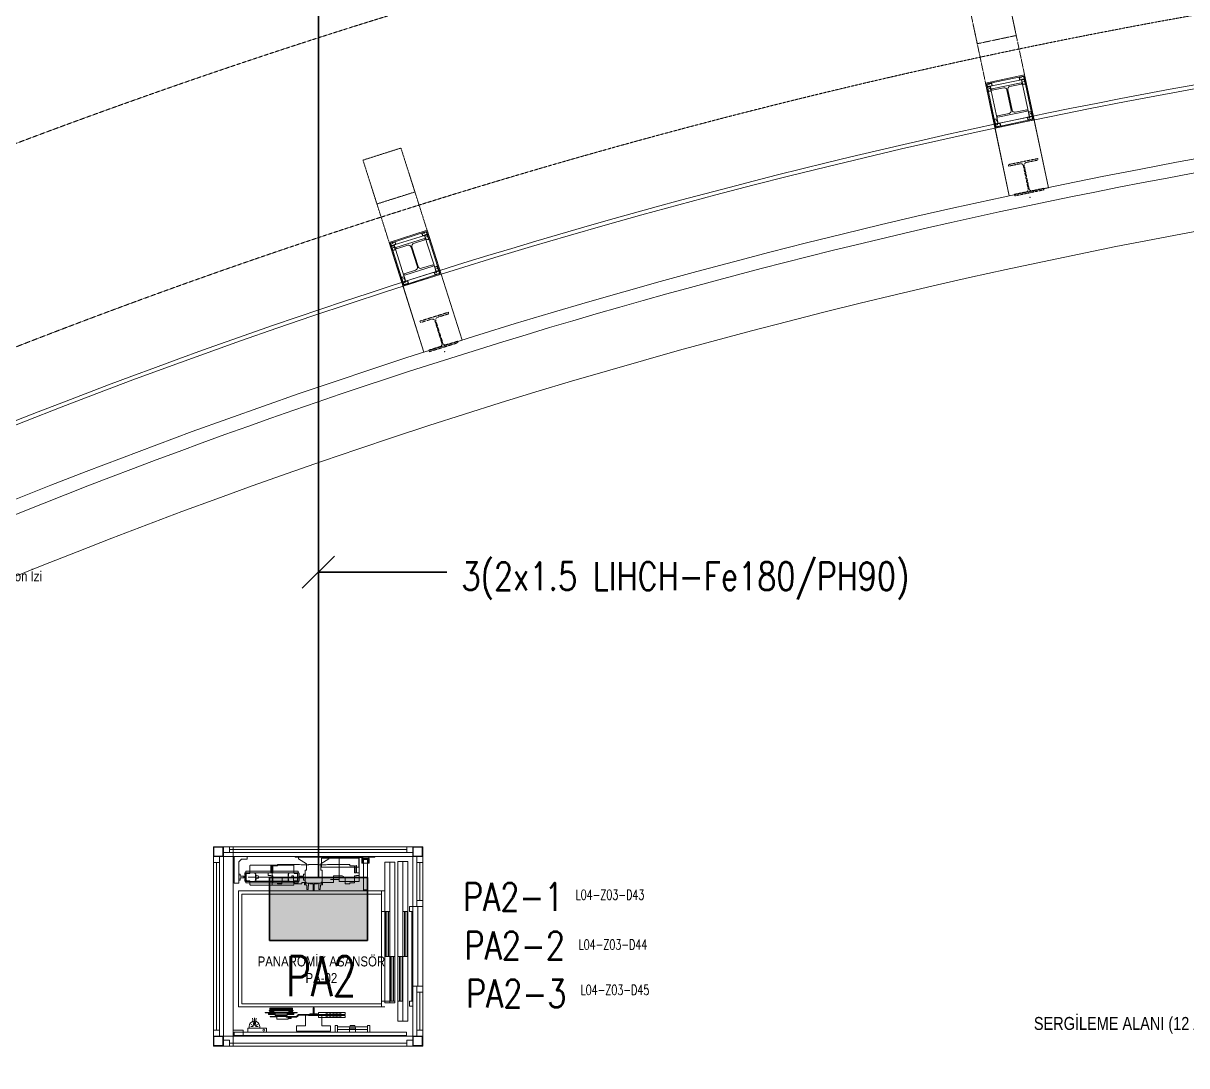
# Model space of a CAD drawing. Extents: x -2749 to 23780, y -1311 to 8245.
# Drawn here: x 8397 to 9564, y 925 to 1971 of the extents above; entities that cross this region are included whole.
import ezdxf
from ezdxf.enums import TextEntityAlignment as Align

# ---------------------------------------------------------------- set-up
doc = ezdxf.new("R2010")
doc.units = 0
doc.header["$MEASUREMENT"] = 0
doc.linetypes.add('DOT2', pattern=[0.125, 0, -0.125])
doc.linetypes.add('HIDDEN', pattern=[0.375, 0.25, -0.125])
doc.layers.get('0').update_dxf_attribs({"color": 9, "lineweight": 9})
for name, color, linetype, lineweight in [('05V', 9, 'Continuous', 9), ('06D', 9, 'Continuous', 9), ('07K', 9, 'Continuous', 9), ('10', 9, 'Continuous', 9), ('11', 9, 'Continuous', 9), ('15', 9, 'Continuous', 9), ('20', 9, 'DOT2', 9), ('21', 9, 'Continuous', 9), ('35', 9, 'Continuous', 9), ('40', 9, 'Continuous', 9), ('40B', 9, 'Continuous', 9), ('E-AYDINLATMA VE PRİZ PANOSU', 7, 'Continuous', 30), ('E-DEDEKTÖR NUMARALARI', 20, 'Continuous', 30), ('E-KUVVET PANOSU (MCC)', 7, 'Continuous', 30), ('E-MODÜL HATTI', 6, 'Continuous', 30), ('E-YAZI', 7, 'Continuous', 30), ('Y-MAHAL', 251, 'Continuous', 13)]:
    doc.layers.add(name, color=color, linetype=linetype, lineweight=lineweight)
doc.styles.add('Arial', font='arial.ttf', dxfattribs={"height": 2.5})
doc.styles.add('E-YAZI', font='txttw.shx')
doc.styles.add('MuuM_TEXT-STANDART', font='ARIALN.TTF')

# ---------------------------------------------------------------- blocks, each defined once
blk = doc.blocks.new('p-as-01')
for p, q in [((582, 0), (-582, 0)), ((-582, 0), (-582, -1432)), ((582, -1432), (582, 0)), ((660, -2), (660, 43)), ((660, 43), (925, 43)), ((925, 43), (925, -87)), ((550, -32), (-550, -32)), ((-550, -32), (-550, -1432)), ((550, -1432), (550, -32)), ((720, -2), (660, -2)), ((676, -71), (663, -71)), ((663, -598), (663, -71)), ((676, -105), (676, -70)), ((676, -91), (676, -578)), ((679, -105), (676, -105)), ((679, -70), (679, -105)), ((757, -63), (683, -63)), ((683, -63), (757, -63)), ((757, -66), (683, -66)), ((690, -2), (690, -17)), ((750, -2), (690, -2)), ((690, -17), (712, -17)), ((712, -17), (712, -52)), ((712, -52), (728, -52)), ((872, -2), (720, -2)), ((720, -611), (720, -95)), ((728, -52), (728, -17)), ((728, -17), (750, -17)), ((750, -17), (750, -2)), ((761, -105), (761, -70)), ((764, -105), (761, -105)), ((764, -70), (764, -105)), ((764, -71), (778, -71)), ((764, -91), (764, -578)), ((778, -598), (778, -71)), ((900, -30), (872, -2)), ((900, -87), (900, -30)), ((925, -87), (900, -87)), ((679, -166), (681, -164)), ((679, -502), (679, -166)), ((681, -164), (684, -164)), ((684, -164), (686, -170)), ((690, -173), (690, -173)), ((694, -170), (695, -168)), ((695, -168), (697, -168)), ((697, -168), (698, -170)), ((702, -173), (702, -173)), ((706, -170), (707, -168)), ((707, -168), (709, -168)), ((709, -168), (710, -170)), ((714, -173), (714, -173)), ((718, -170), (719, -168)), ((719, -168), (721, -168)), ((721, -168), (722, -170)), ((726, -173), (726, -173)), ((730, -170), (731, -168)), ((731, -168), (733, -168)), ((733, -168), (734, -170)), ((738, -173), (738, -173)), ((742, -170), (743, -168)), ((743, -168), (745, -168)), ((745, -168), (746, -170)), ((750, -173), (750, -173)), ((754, -170), (756, -164)), ((756, -164), (760, -164)), ((760, -164), (762, -166)), ((762, -166), (762, -502)), ((-680, -377), (-680, -315)), ((-680, -315), (-680, -372)), ((-680, -315), (-678, -315)), ((-678, -315), (-680, -315)), ((-678, -377), (-678, -315)), ((-678, -315), (-678, -367)), ((-658, -364), (-658, -299)), ((-647, -299), (-658, -299)), ((-658, -342), (-658, -351)), ((-647, -364), (-647, -299)), ((-646, -320), (-647, -320)), ((-646, -344), (-647, -344)), ((-646, -320), (-646, -332)), ((-640, -322), (-646, -322)), ((-646, -332), (-646, -322)), ((-646, -332), (-646, -342)), ((-646, -344), (-646, -332)), ((-640, -342), (-646, -342)), ((-640, -267), (-640, -427)), ((-638, -267), (-640, -267)), ((-638, -267), (-638, -427)), ((-635, -322), (-638, -322)), ((-635, -342), (-638, -342)), ((-635, -312), (-635, -352)), ((-626, -312), (-635, -312)), ((-635, -332), (-635, -322)), ((-635, -332), (-635, -342)), ((-621, -307), (-626, -312)), ((-626, -312), (-626, -352)), ((-622, -308), (-622, -427)), ((-618, -307), (-621, -307)), ((-617, -308), (-618, -307)), ((-617, -308), (-617, -427)), ((-617, -318), (-614, -333)), ((-614, -520), (-614, -333)), ((-610, -333), (-614, -333)), ((-613, -313), (-599, -313)), ((-599, -313), (-613, -313)), ((-613, -315), (-613, -313)), ((-613, -313), (-613, -315)), ((-613, -315), (-599, -315)), ((-613, -315), (-599, -315)), ((-608, -318), (-610, -333)), ((-610, -333), (-610, -520)), ((-608, -535), (-608, -318)), ((-602, -318), (-608, -318)), ((-602, -318), (-602, -427)), ((-598, -319), (-598, -316)), ((-598, -316), (-598, -319)), ((-598, -319), (-598, -535)), ((-598, -319), (-598, -535)), ((-596, -316), (-596, -537)), ((-596, -537), (-596, -316)), ((640, -335), (840, -335)), ((-679, -382), (-706, -382)), ((-706, -493), (-706, -382)), ((-706, -383), (-678, -383)), ((-680, -372), (-678, -372)), ((-678, -372), (-680, -372)), ((-680, -377), (-680, -372)), ((-678, -377), (-680, -377)), ((-680, -377), (-678, -377)), ((-679, -382), (-679, -377)), ((-678, -367), (-678, -572)), ((-668, -367), (-678, -367)), ((-678, -367), (-678, -386)), ((-678, -372), (-678, -367)), ((-678, -377), (-678, -372)), ((-678, -449), (-678, -487)), ((-668, -367), (-668, -386)), ((-668, -427), (-668, -386)), ((-668, -396), (-668, -395)), ((-668, -427), (-668, -487)), ((-646, -367), (-662, -367)), ((-662, -367), (-662, -394)), ((-662, -427), (-662, -394)), ((-662, -394), (-662, -394)), ((-662, -395), (-662, -395)), ((-662, -460), (-662, -427)), ((-662, -459), (-662, -459)), ((-662, -460), (-662, -486)), ((-662, -460), (-662, -460)), ((-658, -360), (-658, -351)), ((-647, -364), (-658, -364)), ((-647, -351), (-647, -359)), ((-646, -394), (-646, -367)), ((-646, -427), (-646, -394)), ((-646, -460), (-646, -427)), ((-646, -486), (-646, -460)), ((-646, -460), (-646, -460)), ((-646, -395), (-646, -395)), ((-646, -459), (-646, -459)), ((-640, -427), (-640, -587)), ((-638, -427), (-638, -587)), ((-626, -352), (-635, -352)), ((-622, -356), (-626, -352)), ((-622, -546), (-622, -427)), ((-622, -432), (-622, -427)), ((-617, -546), (-617, -427)), ((-602, -535), (-602, -427)), ((-771, -582), (-825, -582)), ((-825, -582), (-825, -752)), ((-771, -670), (-771, -582)), ((-689, -498), (-701, -498)), ((-699, -498), (-699, -523)), ((-691, -498), (-691, -523)), ((-686, -572), (-686, -497)), ((-684, -476), (-684, -476)), ((-684, -493), (-684, -476)), ((-680, -477), (-680, -538)), ((-678, -477), (-680, -477)), ((-678, -477), (-680, -477)), ((-680, -482), (-680, -477)), ((-680, -538), (-680, -482)), ((-678, -482), (-680, -482)), ((-680, -482), (-678, -482)), ((-680, -538), (-678, -538)), ((-680, -538), (-678, -538)), ((-679, -477), (-679, -473)), ((-678, -477), (-678, -538)), ((-678, -482), (-678, -477)), ((-678, -538), (-678, -482)), ((-668, -487), (-678, -487)), ((-662, -486), (-646, -486)), ((-658, -554), (-658, -489)), ((-647, -489), (-658, -489)), ((-658, -550), (-658, -541)), ((-647, -554), (-658, -554)), ((-647, -554), (-647, -489)), ((-647, -503), (-647, -495)), ((-646, -510), (-647, -510)), ((-646, -534), (-647, -534)), ((-646, -510), (-646, -522)), ((-640, -512), (-646, -512)), ((-646, -522), (-646, -512)), ((-646, -534), (-646, -522)), ((-646, -522), (-646, -532)), ((-640, -532), (-646, -532)), ((-635, -512), (-638, -512)), ((-635, -532), (-638, -532)), ((-635, -542), (-635, -502)), ((-626, -502), (-635, -502)), ((-635, -522), (-635, -512)), ((-635, -522), (-635, -512)), ((-635, -522), (-635, -532)), ((-635, -522), (-635, -532)), ((-626, -542), (-635, -542)), ((-622, -498), (-626, -502)), ((-626, -542), (-626, -502)), ((-621, -547), (-626, -542)), ((-618, -547), (-621, -547)), ((-617, -546), (-618, -547)), ((-617, -535), (-614, -520)), ((-610, -520), (-614, -520)), ((-613, -538), (-599, -538)), ((-599, -538), (-613, -538)), ((-613, -538), (-613, -540)), ((-613, -538), (-613, -540)), ((-613, -540), (-599, -540)), ((-613, -540), (-599, -540)), ((-608, -535), (-610, -520)), ((-602, -535), (-608, -535)), ((-598, -535), (-598, -537)), ((-598, -535), (-598, -537)), ((679, -564), (676, -564)), ((676, -564), (676, -599)), ((681, -504), (679, -502)), ((679, -599), (679, -564)), ((684, -504), (681, -504)), ((686, -499), (684, -504)), ((690, -495), (690, -495)), ((695, -501), (694, -499)), ((697, -501), (695, -501)), ((698, -499), (697, -501)), ((702, -495), (702, -495)), ((707, -501), (706, -499)), ((709, -501), (707, -501)), ((710, -499), (709, -501)), ((714, -495), (714, -495)), ((719, -501), (718, -499)), ((721, -501), (719, -501)), ((722, -499), (721, -501)), ((726, -495), (726, -495)), ((731, -501), (730, -499)), ((733, -501), (731, -501)), ((734, -499), (733, -501)), ((738, -495), (738, -495)), ((743, -501), (742, -499)), ((745, -501), (743, -501)), ((746, -499), (745, -501)), ((750, -495), (750, -495)), ((756, -504), (754, -499)), ((760, -504), (756, -504)), ((762, -502), (760, -504)), ((764, -564), (761, -564)), ((761, -564), (761, -599)), ((764, -599), (764, -564)), ((920, -601), (920, -580)), ((920, -580), (925, -580)), ((925, -580), (925, -753)), ((-658, -670), (-771, -670)), ((-679, -589), (-671, -598)), ((-673, -584), (-665, -592)), ((-668, -1066), (-668, -700)), ((-668, -700), (-658, -700)), ((-666, -609), (-666, -752)), ((-658, -609), (-658, -752)), ((-658, -752), (-658, -670)), ((-658, -1066), (-658, -700)), ((-638, -587), (-640, -587)), ((653, -671), (653, -667)), ((653, -667), (788, -667)), ((668, -671), (653, -671)), ((658, -752), (658, -677)), ((658, -677), (668, -677)), ((676, -598), (663, -598)), ((668, -677), (668, -671)), ((757, -603), (683, -603)), ((757, -606), (683, -606)), ((683, -606), (757, -606)), ((712, -652), (690, -652)), ((690, -652), (690, -667)), ((690, -667), (750, -667)), ((728, -617), (712, -617)), ((712, -617), (712, -652)), ((728, -652), (728, -617)), ((750, -652), (728, -652)), ((750, -667), (750, -652)), ((764, -598), (778, -598)), ((788, -667), (788, -682)), ((788, -682), (852, -682)), ((852, -682), (904, -601)), ((904, -601), (920, -601)), ((-825, -752), (-825, -922)), ((-688, -1070), (-688, -800)), ((-674, -800), (-688, -800)), ((-674, -800), (-674, -802)), ((-674, -802), (-674, -800)), ((-674, -800), (-668, -800)), ((-674, -802), (-674, -802)), ((-668, -912), (-668, -800)), ((-668, -804), (-668, -800)), ((-668, -804), (-668, -804)), ((-666, -752), (-658, -752)), ((-652, -713), (-658, -711)), ((-658, -711), (-658, -793)), ((-658, -834), (-658, -752)), ((-658, -752), (-658, -752)), ((-658, -793), (-652, -790)), ((-658, -804), (-658, -800)), ((-658, -800), (-652, -800)), ((-658, -804), (-658, -829)), ((-658, -804), (-658, -804)), ((-650, -748), (-652, -713)), ((-652, -790), (-650, -756)), ((-652, -802), (-652, -800)), ((-638, -800), (-652, -800)), ((-652, -800), (-652, -802)), ((-652, -802), (-652, -802)), ((-625, -748), (-650, -748)), ((-650, -756), (-625, -756)), ((-638, -1070), (-638, -800)), ((-615, -748), (-625, -748)), ((-625, -756), (-615, -756)), ((-590, -748), (-615, -748)), ((-615, -756), (-590, -756)), ((-590, -756), (-590, -748)), ((615, -748), (590, -748)), ((590, -748), (590, -756)), ((590, -756), (615, -756)), ((625, -748), (615, -748)), ((615, -756), (625, -756)), ((650, -748), (625, -748)), ((625, -756), (650, -756)), ((652, -713), (650, -748)), ((650, -756), (652, -790)), ((658, -711), (652, -713)), ((652, -790), (658, -793)), ((658, -793), (658, -711)), ((658, -753), (658, -752)), ((658, -828), (658, -753)), ((925, -753), (925, -926)), ((-825, -922), (-771, -922)), ((-771, -922), (-771, -834)), ((-771, -834), (-658, -834)), ((-668, -877), (-672, -880)), ((-672, -880), (-672, -890)), ((-672, -890), (-668, -893)), ((-668, -910), (-672, -913)), ((-672, -913), (-672, -923)), ((-672, -923), (-668, -926)), ((-654, -880), (-658, -877)), ((-658, -893), (-654, -890)), ((-654, -913), (-658, -910)), ((-658, -926), (-654, -923)), ((-654, -890), (-654, -880)), ((-654, -923), (-654, -913)), ((653, -838), (653, -834)), ((653, -834), (668, -834)), ((788, -838), (653, -838)), ((668, -828), (658, -828)), ((668, -834), (668, -828)), ((852, -823), (788, -823)), ((788, -823), (788, -838)), ((904, -904), (852, -823)), ((920, -904), (904, -904)), ((920, -926), (920, -904)), ((925, -926), (920, -926)), ((-668, -943), (-672, -946)), ((-672, -946), (-672, -956)), ((-672, -956), (-668, -959)), ((-668, -976), (-672, -979)), ((-672, -979), (-672, -989)), ((-672, -989), (-668, -992)), ((-668, -1009), (-672, -1012)), ((-672, -1012), (-672, -1022)), ((-672, -1022), (-668, -1025)), ((-654, -946), (-658, -943)), ((-658, -959), (-654, -956)), ((-654, -979), (-658, -976)), ((-658, -992), (-654, -989)), ((-654, -1012), (-658, -1009)), ((-658, -1025), (-654, -1022)), ((-658, -1064), (-658, -1040)), ((-654, -956), (-654, -946)), ((-654, -989), (-654, -979)), ((-654, -1022), (-654, -1012)), ((-674, -1070), (-688, -1070)), ((-674, -1070), (-674, -1068)), ((-674, -1068), (-674, -1069)), ((-674, -1068), (-674, -1068)), ((-674, -1068), (-674, -1068)), ((-674, -1069), (-668, -1069)), ((-668, -1066), (-668, -1069)), ((-668, -1066), (-668, -1066)), ((-668, -1066), (-658, -1066)), ((-658, -1066), (-658, -1069)), ((-658, -1066), (-658, -1066)), ((-658, -1069), (-652, -1069)), ((-652, -1070), (-652, -1066)), ((-652, -1066), (-652, -1069)), ((-652, -1066), (-652, -1066)), ((-638, -1070), (-652, -1070)), ((592, -1252), (582, -1252)), ((582, -1252), (582, -1292)), ((592, -1292), (592, -1252)), ((897, -1252), (592, -1252)), ((592, -1252), (592, -1292)), ((897, -1292), (897, -1252)), ((582, -1292), (592, -1292)), ((592, -1292), (897, -1292)), ((-582, -1432), (-582, -1467)), ((-582, -1432), (-525, -1432)), ((550, -1432), (-550, -1432)), ((870, -1467), (-542, -1467)), ((-542, -1467), (-542, -1517)), ((-525, -1432), (-525, -1567)), ((375, -1472), (-75, -1472)), ((-75, -1472), (-75, -1517)), ((-75, -1487), (375, -1487)), ((-75, -1502), (375, -1502)), ((582, -1432), (375, -1432)), ((375, -1432), (375, -1467)), ((375, -1517), (375, -1472)), ((582, -1432), (582, -1467)), ((870, -1517), (870, -1467)), ((875, -1597), (-725, -1597)), ((-725, -1597), (-725, -1647)), ((-542, -1517), (870, -1517)), ((870, -1517), (-542, -1517)), ((-542, -1517), (-542, -1567)), ((-542, -1567), (870, -1567)), ((-75, -1522), (-525, -1522)), ((-525, -1522), (-525, -1567)), ((-525, -1537), (-75, -1537)), ((-525, -1552), (-75, -1552)), ((-525, -1567), (-75, -1567)), ((-75, -1597), (-525, -1597)), ((-525, -1597), (-525, -1642)), ((-525, -1612), (-75, -1612)), ((-525, -1627), (-75, -1627)), ((-75, -1517), (375, -1517)), ((-75, -1567), (-75, -1522)), ((-75, -1642), (-75, -1597)), ((870, -1567), (870, -1517)), ((875, -1647), (875, -1597)), ((875, -1647), (-725, -1647)), ((-725, -1647), (-725, -1697)), ((-725, -1647), (875, -1647)), ((-725, -1697), (875, -1697)), ((-525, -1714), (-575, -1714)), ((-575, -1714), (-575, -1747)), ((-575, -1747), (-525, -1747)), ((-525, -1642), (-75, -1642)), ((-525, -1747), (-525, -1714)), ((-525, -1737), (375, -1737)), ((375, -1647), (-75, -1647)), ((-75, -1647), (-75, -1692)), ((-75, -1662), (375, -1662)), ((-75, -1677), (375, -1677)), ((-75, -1692), (375, -1692)), ((375, -1692), (375, -1647)), ((375, -1714), (425, -1714)), ((375, -1747), (375, -1714)), ((425, -1747), (375, -1747)), ((425, -1714), (425, -1747)), ((875, -1697), (875, -1647))]:
    blk.add_line(p, q)
at = {"ltscale": 15}
for p, q in [((678, -114), (645, -114)), ((683, -82), (683, -109)), ((752, -77), (688, -77)), ((757, -109), (757, -82)), ((835, -114), (762, -114)), ((640, -119), (640, -550)), ((840, -550), (840, -119)), ((645, -555), (678, -555)), ((683, -560), (683, -587)), ((757, -587), (757, -560)), ((762, -555), (835, -555)), ((688, -592), (752, -592))]:
    blk.add_line(p, q, dxfattribs=at)
at = {"ltscale": 0.25}
for p, q in [((667, -343), (664, -346)), ((664, -346), (664, -389)), ((734, -343), (667, -343)), ((737, -323), (734, -323)), ((734, -323), (734, -343)), ((761, -296), (737, -296)), ((737, -296), (737, -323)), ((761, -322), (761, -296)), ((837, -322), (761, -322)), ((764, -343), (764, -328)), ((764, -328), (837, -328)), ((831, -343), (764, -343)), ((834, -346), (831, -343)), ((834, -389), (834, -346)), ((837, -328), (837, -322)), ((664, -389), (652, -389)), ((652, -389), (652, -432)), ((655, -435), (694, -436)), ((694, -436), (719, -436)), ((719, -436), (719, -535)), ((846, -389), (834, -389)), ((846, -612), (846, -389)), ((666, -564), (652, -564)), ((652, -564), (652, -633)), ((733, -552), (666, -552)), ((666, -552), (666, -564)), ((719, -535), (733, -535)), ((733, -535), (733, -552)), ((594, -688), (594, -696)), ((637, -684), (597, -685)), ((597, -699), (658, -701)), ((637, -684), (637, -684)), ((641, -665), (641, -679)), ((666, -662), (644, -662)), ((652, -633), (666, -633)), ((666, -633), (666, -662)), ((842, -626), (846, -612)), ((842, -702), (842, -626)), ((594, -808), (594, -816)), ((658, -803), (597, -805)), ((658, -701), (658, -803)), ((843, -702), (842, -702)), ((842, -878), (842, -802)), ((842, -802), (843, -802)), ((846, -799), (846, -705)), ((-659, -920), (-659, -1004)), ((597, -819), (637, -820)), ((637, -820), (637, -820)), ((641, -825), (641, -839)), ((644, -842), (666, -842)), ((666, -842), (666, -952)), ((695, -920), (695, -1004)), ((846, -892), (842, -878)), ((846, -1115), (846, -892)), ((666, -952), (733, -952)), ((733, -1037), (716, -1068)), ((733, -952), (733, -1037)), ((652, -1072), (652, -1115)), ((652, -1115), (664, -1115)), ((716, -1068), (655, -1069)), ((664, -1115), (664, -1158)), ((664, -1158), (667, -1161)), ((667, -1161), (734, -1161)), ((734, -1161), (734, -1181)), ((764, -1176), (764, -1161)), ((764, -1161), (831, -1161)), ((831, -1161), (834, -1158)), ((834, -1158), (834, -1115)), ((834, -1115), (846, -1115)), ((734, -1181), (737, -1181)), ((737, -1181), (737, -1208)), ((737, -1208), (761, -1208)), ((761, -1208), (761, -1182)), ((761, -1182), (837, -1182)), ((837, -1176), (764, -1176)), ((837, -1182), (837, -1176))]:
    blk.add_line(p, q, dxfattribs=at)
at = {"linetype": 'Continuous', "ltscale": 0.25}
for p, q in [((921, -567), (921, -1151)), ((921, -567), (925, -567)), ((925, -567), (925, -1150)), ((911, -832), (818, -832)), ((818, -832), (818, -1206)), ((911, -1206), (911, -832)), ((911, -1169), (911, -869)), ((911, -869), (921, -869)), ((921, -869), (921, -1169)), ((676, -1010), (676, -1210)), ((921, -1010), (676, -1010)), ((921, -973), (916, -973)), ((921, -973), (916, -973)), ((916, -1248), (916, -973)), ((921, -1248), (921, -973)), ((921, -1151), (921, -1159)), ((921, -1159), (921, -1165)), ((921, -1165), (921, -1173)), ((925, -1150), (925, -1159)), ((925, -1159), (925, -1165)), ((925, -1165), (925, -1173)), ((921, -1210), (676, -1210)), ((818, -1206), (911, -1206)), ((921, -1169), (911, -1169)), ((916, -1248), (921, -1248)), ((921, -1173), (921, -1367)), ((925, -1173), (925, -1367)), ((921, -1367), (925, -1367))]:
    blk.add_line(p, q, dxfattribs=at)
at = {"ltscale": 30}
for p, q in [((861, -1236), (861, -1308)), ((905, -1236), (861, -1236)), ((897, -1242), (861, -1242)), ((897, -1242), (897, -1302)), ((897, -1302), (861, -1302)), ((905, -1308), (861, -1308))]:
    blk.add_line(p, q, dxfattribs=at)
at = {"ltscale": 6}
for p, q in [((905, -1236), (905, -1308)), ((905, -1237), (925, -1237)), ((923, -1237), (923, -1307)), ((925, -1237), (925, -1307)), ((925, -1307), (905, -1307))]:
    blk.add_line(p, q, dxfattribs=at)
for centre, radius in [((720, -184), 17.5), ((-612, -327), 3), ((-612, -527), 3)]:
    blk.add_circle(centre, radius)
for centre, radius, start, end in [((645, -119), 5, 90, 180), ((683, -70), 7, 90, 180), ((678, -109), 5, 270, 0), ((683, -70), 4, 90, 180), ((688, -82), 5, 90, 180), ((752, -82), 5, 0, 90), ((757, -70), 7, 0, 90), ((757, -70), 4, 0, 90), ((762, -109), 5, 180, 270), ((835, -119), 5, 0, 90), ((690, -169), 4.3, 195, 270), ((690, -169), 4.3, 270, 345), ((702, -169), 4.3, 195, 270), ((702, -169), 4.3, 270, 345), ((714, -169), 4.3, 195, 270), ((714, -169), 4.3, 270, 345), ((726, -169), 4.3, 195, 270), ((726, -169), 4.3, 270, 345), ((738, -169), 4.3, 195, 270), ((738, -169), 4.3, 270, 345), ((750, -169), 4.3, 195, 270), ((750, -169), 4.3, 270, 345), ((-612, -327), 3, 0, 180), ((-612, -327), 3, 180, 0), ((-599, -316), 3, 0, 90), ((-599, -316), 3, 0, 90), ((-599, -316), 1, 0, 90), ((-599, -316), 1, 0, 90), ((-701, -493), 5, 180, 270), ((-695, -523), 4, 180, 0), ((-689, -493), 5, 270, 0), ((-662, -572), 24, 180, 225), ((-684, -470), 6, 270, 0), ((-662, -572), 16, 180, 225), ((-612, -527), 3, 0, 180), ((-612, -527), 3, 180, 0), ((-599, -537), 1, 270, 0), ((-599, -537), 3, 270, 0), ((-599, -537), 3, 270, 0), ((-599, -537), 1, 270, 0), ((645, -550), 5, 180, 270), ((678, -560), 5, 0, 90), ((690, -500), 4.3, 90, 165), ((690, -500), 4.3, 15, 90), ((702, -500), 4.3, 90, 165), ((702, -500), 4.3, 15, 90), ((714, -500), 4.3, 90, 165), ((714, -500), 4.3, 15, 90), ((726, -500), 4.3, 90, 165), ((726, -500), 4.3, 15, 90), ((738, -500), 4.3, 90, 165), ((738, -500), 4.3, 15, 90), ((750, -500), 4.3, 90, 165), ((750, -500), 4.3, 15, 90), ((762, -560), 5, 90, 180), ((835, -550), 5, 270, 0), ((-682, -609), 16, 0, 45), ((-682, -609), 24, 0, 45), ((683, -599), 7, 180, 270), ((683, -599), 4, 180, 270), ((688, -587), 5, 180, 270), ((752, -587), 5, 270, 0), ((757, -599), 4, 270, 0), ((757, -599), 7, 270, 0), ((-663, -885), 15, 109.4712, 250.5288), ((-663, -918), 15, 109.4712, 250.5288), ((-663, -885), 9.5, 121.7569, 238.2431), ((-663, -918), 9.5, 121.7569, 238.2431), ((-663, -885), 6, 146.4427, 213.5573), ((-663, -918), 6, 146.4427, 213.5573), ((-663, -885), 15, 289.4712, 70.5288), ((-663, -885), 9.5, 301.7569, 58.2431), ((-663, -885), 6, 326.4427, 33.5573), ((-663, -918), 15, 289.4712, 70.5288), ((-663, -918), 9.5, 301.7569, 58.2431), ((-663, -918), 6, 326.4427, 33.5573), ((-663, -951), 15, 109.4712, 250.5288), ((-663, -984), 15, 109.4712, 250.5288), ((-663, -1017), 15, 109.4712, 250.5288), ((-663, -951), 9.5, 121.7569, 238.2431), ((-663, -984), 9.5, 121.7569, 238.2431), ((-663, -1017), 9.5, 121.7569, 238.2431), ((-663, -951), 6, 146.4427, 213.5573), ((-663, -984), 6, 146.4427, 213.5573), ((-663, -1017), 6, 146.4427, 213.5573), ((-663, -951), 15, 289.4712, 70.5288), ((-663, -951), 9.5, 301.7569, 58.2431), ((-663, -951), 6, 326.4427, 33.5573), ((-663, -984), 15, 289.4712, 70.5288), ((-663, -984), 9.5, 301.7569, 58.2431), ((-663, -984), 6, 326.4427, 33.5573), ((-663, -1017), 15, 289.4712, 70.5288), ((-663, -1017), 9.5, 301.7569, 58.2431), ((-663, -1017), 6, 326.4427, 33.5573)]:
    blk.add_arc(centre, radius, start, end)
at = {"ltscale": 0.25}
for centre, radius, start, end in [((655, -432), 2.98, 180, 268.4759), ((597, -688), 3, 91.5, 180), ((597, -696), 2.99, 180, 268.6138), ((636, -679), 5, 280.303, 360), ((644, -665), 3, 90, 180), ((597, -808), 3, 91.3862, 180), ((597, -816), 3, 180, 268.5), ((843, -705), 3, 360, 90), ((843, -799), 3, 270, 0), ((636, -825), 5, 360, 79.697), ((644, -839), 3, 180, 270), ((655, -1072), 2.98, 91.5241, 180)]:
    blk.add_arc(centre, radius, start, end, dxfattribs=at)
blk = doc.blocks.new('p-asansör-')
at = {"color": 251}
for p, q in [((-194.5, 190), (-20, 190)), ((-194.5, 190), (-20, 190)), ((-193.5, 190), (-193.5, 186)), ((-193.5, 190), (-193.5, 186)), ((-193.5, 189.5), (-21, 189.5)), ((-193.5, 189.5), (-21, 189.5)), ((-30, 184), (-30, 190)), ((-30, 184), (-30, 190)), ((-21, 190), (-21, 186)), ((-21, 190), (-21, 186)), ((-21, 186), (-193.5, 186)), ((-21, 186), (-193.5, 186)), ((-124.5, 183.2), (-154.5, 183.2)), ((-124.5, 183.2), (-154.5, 183.2)), ((-124.5, 180.7), (-154.5, 180.7)), ((-124.5, 180.7), (-154.5, 180.7)), ((-42.4, 180.3), (-44.8, 180.3)), ((-42.4, 180.3), (-44.8, 180.3)), ((-42.2, 179.7), (-44.3, 178.5)), ((-42.2, 179.7), (-44.3, 178.5)), ((-41.8, 179.3), (-43, 172.1)), ((-41.8, 179.3), (-43, 172.1)), ((-41.2, 179.1), (-41.2, 171.6)), ((-41.2, 179.1), (-41.2, 171.6)), ((-40.5, 179.3), (-39.3, 172.1)), ((-40.5, 179.3), (-39.3, 172.1)), ((-40.1, 179.7), (-38, 178.5)), ((-40.1, 179.7), (-38, 178.5)), ((-39.9, 180.3), (-37.5, 180.3)), ((-39.9, 180.3), (-37.5, 180.3)), ((-20, 184), (-30, 184)), ((-20, 184), (-30, 184))]:
    blk.add_line(p, q, dxfattribs=at)
at = {"color": 251, "ltscale": 0.25}
for p, q in [((-157, 186), (-154.5, 186)), ((-157, 186), (-157, 179.2)), ((-157, 186), (-154.5, 186)), ((-157, 186), (-157, 179.2)), ((-154.5, 179.2), (-157, 179.2)), ((-154.5, 179.2), (-157, 179.2)), ((-154.5, 186), (-154.5, 179.2)), ((-154.5, 186), (-154.5, 179.2)), ((-142, 179.2), (-142.5, 182)), ((-142, 179.2), (-142.5, 182)), ((-137, 179.2), (-142, 179.2)), ((-137, 179.2), (-142, 179.2)), ((-137, 179.2), (-136.5, 182)), ((-137, 179.2), (-136.5, 182)), ((-124.5, 186), (-122, 186)), ((-124.5, 186), (-124.5, 179.2)), ((-124.5, 186), (-122, 186)), ((-124.5, 186), (-124.5, 179.2)), ((-122, 179.2), (-124.5, 179.2)), ((-122, 179.2), (-124.5, 179.2)), ((-122, 186), (-122, 179.2)), ((-122, 186), (-122, 179.2))]:
    blk.add_line(p, q, dxfattribs=at)
blk.add_lwpolyline([(-142.5, 182), (-136.5, 182), (-136.5, 186), (-142.5, 186), (-142.5, 182)], dxfattribs=at)
blk.add_lwpolyline([(-142.5, 182), (-136.5, 182), (-136.5, 186), (-142.5, 186), (-142.5, 182)], dxfattribs=at)
at = {"color": 251}
blk.add_lwpolyline([(-53.4, 186), (-34.4, 186), (-34.4, 182), (-53.4, 182)], close=True, dxfattribs=at)
blk.add_lwpolyline([(-53.4, 186), (-34.4, 186), (-34.4, 182), (-53.4, 182)], close=True, dxfattribs=at)
blk.add_lwpolyline([(-35.8, 182), (-35.8, 180.3, -1), (-46.5, 180.3), (-46.5, 182)], format="xyb", dxfattribs=at)
blk.add_lwpolyline([(-35.8, 182), (-35.8, 180.3, -1), (-46.5, 180.3), (-46.5, 182)], format="xyb", dxfattribs=at)
blk.add_circle((-50.7, 184), 1, dxfattribs=at)
blk.add_circle((-50.7, 184), 1, dxfattribs=at)
at = {"layer": '06D'}
for points in [[(-10, 200), (-200, 200)], [(-200, 200), (-10, 200)], [(-6, 10), (-6, 190)], [(0, 10), (0, 190)], [(-210, 184), (-210, 146)], [(-204, 184), (-204, 146)], [(-210, 16), (-210, 54)], [(-204, 54), (-204, 16)], [(-200, 6), (-10, 6)], [(-10, 0), (-200, 0)]]:
    blk.add_lwpolyline(points, dxfattribs=at)
for points in [[(-10, 190), (-200, 190), (-200, 10), (-10, 10)], [(-10, 190), (-200, 190), (-200, 10), (-10, 10)], [(-200, 60), (-210, 60), (-210, 140), (-200, 140)], [(-200, 60), (-210, 60), (-210, 140), (-200, 140)]]:
    blk.add_lwpolyline(points, close=True, dxfattribs=at)
at = {"layer": '07K'}
blk.add_lwpolyline([(-200, 60), (-200, 140), (-205, 140), (-205, 60)], close=True, dxfattribs=at)
blk.add_lwpolyline([(-200, 60), (-200, 140), (-205, 140), (-205, 60)], close=True, dxfattribs=at)
at = {"layer": '10'}
for points in [[(-200, 190), (-210, 190), (-210, 200), (-200, 200)], [(-200.5, 190.5), (-209.5, 190.5), (-209.5, 199.5), (-200.5, 199.5)], [(-200, 200), (-194, 200), (-194, 194), (-200, 194)], [(-16, 200), (-10, 200), (-10, 194), (-16, 194)], [(-10, 190), (0, 190), (0, 200), (-10, 200)], [(-9.5, 190.5), (-0.5, 190.5), (-0.5, 199.5), (-9.5, 199.5)], [(-204, 190), (-204, 184), (-210, 184), (-210, 190)], [(-6, 184), (-6, 190), (0, 190), (0, 184)], [(-204, 146), (-204, 140), (-210, 140), (-210, 146)], [(-204, 60), (-204, 54), (-210, 54), (-210, 60)], [(-204, 16), (-204, 10), (-210, 10), (-210, 16)], [(-6, 10), (-6, 16), (0, 16), (0, 10)], [(-200, 10), (-210, 10), (-210, 0), (-200, 0)], [(-200.5, 9.5), (-209.5, 9.5), (-209.5, 0.5), (-200.5, 0.5)], [(-200, 6), (-194, 6), (-194, 0), (-200, 0)], [(-16, 6), (-10, 6), (-10, 0), (-16, 0)], [(-10, 10), (0, 10), (0, 0), (-10, 0)], [(-9.5, 9.5), (-0.5, 9.5), (-0.5, 0.5), (-9.5, 0.5)]]:
    blk.add_lwpolyline(points, close=True, dxfattribs=at)
at = {"layer": '15'}
for points in [[(-194, 197), (-16, 197)], [(-207, 184), (-207, 146)], [(-3, 16), (-3, 184)], [(-207, 54), (-207, 16)], [(-194, 3), (-16, 3)]]:
    blk.add_lwpolyline(points, dxfattribs=at)
at = {"layer": '20'}
blk.add_lwpolyline([(-210, 60), (-210, 140)], dxfattribs=at)
blk.add_lwpolyline([(-210, 60), (-210, 140)], dxfattribs=at)
at = {"layer": '35'}
blk.add_lwpolyline([(-210, 200), (0, 200), (0, 0), (-210, 0)], close=True, dxfattribs=at)
at = {"layer": '05V', "xscale": 0.1, "yscale": 0.1, "rotation": 270}
blk.add_blockref('p-as-01', (-25.3, 102.5), dxfattribs=at)
blk = doc.blocks.new('prf-300')
at = {"linetype": 'Continuous'}
for p, q in [((0, 29), (30, 29)), ((0, 29), (0, 27.6)), ((0, 27.6), (11.9, 27.6)), ((14.6, 24.9), (14.6, 4.1)), ((15.4, 24.9), (15.4, 4.1)), ((30, 27.6), (18.1, 27.6)), ((30, 29), (30, 27.6)), ((0, 1.4), (11.9, 1.4)), ((0, 0), (0, 1.4)), ((30, 1.4), (18.1, 1.4)), ((30, 0), (30, 1.4)), ((0, 0), (30, 0))]:
    blk.add_line(p, q, dxfattribs=at)
for centre, start, end in [((11.9, 24.9), 0, 90), ((18.1, 24.9), 90, 180), ((11.9, 4.1), 270, 0), ((18.1, 4.1), 180, 270)]:
    blk.add_arc(centre, 2.7, start, end, dxfattribs=at)
blk = doc.blocks.new('prf 3x5')
for points in [[(-2, -1.5), (2, -1.5, 0.414214), (2.5, -1), (2.5, 1, 0.414214), (2, 1.5), (-2, 1.5, 0.414214), (-2.5, 1), (-2.5, -1, 0.414214)], [(-2, -1.2), (2, -1.2, 0.414214), (2.2, -1), (2.2, 1, 0.414214), (2, 1.2), (-2, 1.2, 0.414214), (-2.2, 1), (-2.2, -1, 0.414214)]]:
    blk.add_lwpolyline(points, format="xyb", close=True)
at = {"color": 252}
blk.add_point((-0.5, 0.5), dxfattribs=at)
blk = doc.blocks.new('p-kolon-eğri-2')
at = {"layer": '06D', "linetype": 'HIDDEN', "lineweight": 0}
for p, q in [((72.8, -155.1), (100.4, -143.4)), ((101, -144.8), (90.1, -149.4)), ((100.4, -143.4), (101, -144.8)), ((73.4, -156.5), (72.8, -155.1)), ((84.3, -151.9), (73.4, -156.5)), ((87.8, -153.3), (97, -175)), ((88.6, -153), (97.8, -174.6)), ((112.9, -172.8), (85.3, -184.6)), ((101.4, -176), (112.3, -171.4)), ((112.3, -171.4), (112.9, -172.8)), ((84.6, -183.1), (95.6, -178.5)), ((85.3, -184.6), (84.6, -183.1))]:
    blk.add_line(p, q, dxfattribs=at)
at = {"layer": '06D'}
blk.add_lwpolyline([(54.6, -116.7), (39.5, -81.6), (68.9, -69), (84, -104)], close=True, dxfattribs=at)
for points in [[(89.3, -106.1), (116.8, -169.9)], [(52.5, -122), (79.8, -185.5)]]:
    blk.add_lwpolyline(points, dxfattribs=at)
at = {"layer": '06D', "linetype": 'HIDDEN', "lineweight": 0}
for centre, start, end in [((91.1, -151.9), 112.975, 202.975), ((85.3, -154.4), 22.975, 112.975), ((94.5, -176), 292.975, 22.975), ((100.3, -173.6), 202.975, 292.975)]:
    blk.add_arc(centre, 2.7, start, end, dxfattribs=at)
blk.add_point((100.4, -183.1), dxfattribs=at)
at = {"layer": '11'}
for points in [[(52.5, -122), (34.3, -79.5), (71, -63.7), (89.3, -106.1)], [(53.1, -120.6), (35.6, -80.1), (70.5, -65), (88, -105.6)]]:
    blk.add_lwpolyline(points, close=True, dxfattribs=at)
blk.add_lwpolyline([(52.5, -122), (89.3, -106.1)], dxfattribs=at)
at = {"layer": '20'}
blk.add_lwpolyline([(0, 0), (36.7, 15.8), (55, -26.6), (18.3, -42.4)], close=True, dxfattribs=at)
for points in [[(71, -63.7), (47.2, -8.6)], [(10.5, -24.4), (34.3, -79.5)]]:
    blk.add_lwpolyline(points, dxfattribs=at)
at = {"layer": '40'}
blk.add_lwpolyline([(71, -63.7), (116.8, -169.9), (79.8, -185.5), (34.3, -79.5)], close=True, dxfattribs=at)
at = {"layer": '10'}
for p, rotation in [((68.8, -67.4), 23.29427194047105), ((71.3, -70.7), 293.294271940471), ((38.5, -80.5), 23.29427194047105), ((39.1, -84.5), 293.294271940471), ((84.4, -101.2), 293.294271940471), ((85.1, -105.2), 23.29427194047105), ((52.3, -115), 293.294271940471), ((54.8, -118.3), 23.29427194047105)]:
    blk.add_blockref('prf 3x5', p, dxfattribs=dict(at, rotation=rotation))
at = {"layer": '10', "linetype": 'Continuous', "rotation": 23.31197227258336}
blk.add_blockref('prf-300', (53.1, -110.6), dxfattribs=at)
blk = doc.blocks.new('1.KAT PLANI')
at = {"layer": '20', "linetype": 'HIDDEN', "lineweight": 0}
for points in [[(7497.5, 1433.2, -0.101512), (9968.7, 2228.5, -0.101512)], [(9468.2, 347.7, -0.306499), (10707.5, 1186.1, -0.306499)]]:
    blk.add_lwpolyline(points, format="xyb", dxfattribs=at)
at = {"layer": '40'}
for points in [[(7024.1, 821.2, -0.130719), (9996.9, 1970.7, -0.130719)], [(7669.5, 1227.8, -0.099521), (9997.3, 1966.8, -0.099521)], [(7737.8, 1104.5, -0.099521), (10012.6, 1826.7, -0.099521)]]:
    blk.add_lwpolyline(points, format="xyb", dxfattribs=at)
blk.add_lwpolyline([(9868.1, 347), (9774.9, 347), (9765.3, 328.2), (9765.3, 326.1), (7108.6, 326.1), (7108.6, 704.1), (7109.4, 704.1, -0.030791), (7737.8, 1104.5), (7703.1, 1167.2, -0.099521), (10004.8, 1897.9), (10012.6, 1826.7, -0.029535), (10726.4, 1862.4), (10726.4, 1862.4), (10726.4, 907.3), (10705.5, 907.3), (10705.5, 826, 0.264688)], format="xyb", close=True, dxfattribs=at)
blk.add_arc((10707.5, -149), 1335.2, 90.1175, 151.2969, dxfattribs=at)
at = {"layer": '40B'}
for points in [[(7492.8, 1179.7, -0.007125), (7647.2, 1268.1), (7703.1, 1167.2, -0.099521), (10004.8, 1897.9), (9998.8, 1953), (10003.8, 1953.5), (9973, 2235), (10477.5, 2235), (10477.5, 2372.5), (10145, 2372.5), (10145, 2365), (8530.5, 2365), (8530.5, 2825), (7900, 2825), (7900, 1845), (7900, 1837.5), (7492.5, 1837.5)], [(7107.5, 770.1, -0.130102), (10006.4, 1883.9), (9994.7, 1990.8, -0.029312), (10727.4, 2027.6), (10727.5, 916.4, 0.271408), (9762.5, 325), (7107.5, 325)], [(10004.8, 1897.9), (10012.6, 1826.7, -0.029535), (10726.4, 1862.4), (10730.2, 1862.4), (10730.2, 907.2), (10727.5, 907.2), (10727.5, 826), (10705.5, 826, 0.264688), (9868.1, 347), (9868.1, 325), (7104.8, 325), (7104.8, 861.4), (7110.9, 861.4, -0.029998), (7676.2, 1215.6), (7703.1, 1167.2, -0.099521)]]:
    blk.add_lwpolyline(points, format="xyb", close=True, dxfattribs=at)
for name, p, rotation in [('p-kolon-eğri-2', (9343.9, 1995.5), 348.6331656166082), ('p-kolon-eğri-2', (8737.5, 1833.6), 354.3177082951353), ('p-asansör-', (8587.5, 1145), 180)]:
    blk.add_blockref(name, p, dxfattribs=dict(rotation=rotation))
at = {"layer": '21', "style": 'MuuM_TEXT-STANDART'}
blk.add_text('+6.30 Kotu Çelik Kolon İzi ', height=10, dxfattribs=at).set_placement((8284.2, 1411.2))
at = {"layer": '21', "insert": (8695.8, 1021.5), "char_height": 10, "attachment_point": 5, "style": 'MuuM_TEXT-STANDART'}
blk.add_mtext_dynamic_manual_height_columns('PANAROMİK ASANSÖR\\PPA-02', width=388.558, gutter_width=156.5, heights=[0], dxfattribs=at)
blk = doc.blocks.new('100_KUVVET PANOSU (MCC)')
at = {"layer": 'E-KUVVET PANOSU (MCC)', "color": 4}
for p, q in [((-3.072, 3.948), (3.072, 3.948)), ((-3.072, 0), (-3.072, 3.948)), ((3.072, 3.948), (3.072, 0)), ((3.072, 0), (-3.072, 0))]:
    blk.add_line(p, q, dxfattribs=at)
blk.add_solid([(-3.072, 3.948), (3.072, 3.948), (-3.072, 0), (3.072, 0)], dxfattribs=at)

msp = doc.modelspace()

# ---------------------------------------------------------------- linework, layer by layer
at = {"layer": '20', "linetype": 'HIDDEN'}
msp.add_lwpolyline([(7129.5, 979.8, -0.152644), (10705.5, 2076.2, -0.10573)], format="xyb", dxfattribs=at)
at = {"layer": '35'}
msp.add_lwpolyline([(7909.5, 2803), (8525.5, 2803), (8525.5, 2363), (10472.5, 2363), (10472.5, 2240), (9967.4, 2240), (10004.8, 1897.9, 0.099521), (7703.1, 1167.2)], format="xyb", dxfattribs=at)
msp.add_lwpolyline([(8607.5, 1145), (8797.5, 1145), (8797.5, 945), (8607.5, 945)], close=True, dxfattribs=at)
at = {"layer": 'E-MODÜL HATTI', "ltscale": 50}
msp.add_line((8692.8, 1114.2), (8692.8, 2277.8), dxfattribs=at)
at = {"layer": 'E-YAZI', "color": 3}
for p, q in [((8709, 1436.5), (8676.6, 1404.2)), ((8821.7, 1420.3), (8692.8, 1420.3))]:
    msp.add_line(p, q, dxfattribs=at)

# ---------------------------------------------------------------- block references
at = {"layer": '06D'}
msp.add_blockref('1.KAT PLANI', (0, 0), dxfattribs=at)
at = {"layer": 'E-KUVVET PANOSU (MCC)', "xscale": 16, "yscale": 16, "zscale": 16}
msp.add_blockref('100_KUVVET PANOSU (MCC)', (8692.8, 1051), dxfattribs=at)

# ---------------------------------------------------------------- texts
at = {"layer": 'E-AYDINLATMA VE PRİZ PANOSU', "color": 4, "style": 'E-YAZI', "width": 0.7}
msp.add_text('PA2', height=40, dxfattribs=at).set_placement((8660.2, 995.1))
at = {"layer": 'E-DEDEKTÖR NUMARALARI', "style": 'E-YAZI', "width": 0.7}
for s, p in [('L04-Z03-D43', (8950.7, 1091.8)), ('L04-Z03-D44', (8953.7, 1041.8)), ('L04-Z03-D45', (8955.7, 996.3))]:
    msp.add_text(s, height=10, dxfattribs=at).set_placement(p)
at = {"layer": 'E-YAZI', "color": 3, "style": 'E-YAZI', "width": 0.8}
for s, p in [('3(2x1.5 LIHCH-Fe180/PH90)', (8836.2, 1402.3)), ('PA2-1', (8837.7, 1080.8)), ('PA2-2', (8839.2, 1031.8)), ('PA2-3', (8840.7, 983.8))]:
    msp.add_text(s, height=28, dxfattribs=at).set_placement(p)
at = {"layer": 'Y-MAHAL', "style": 'Arial', "width": 0.8}
msp.add_text('SERGİLEME ALANI (12 ARAÇ)', height=13, dxfattribs=at).set_placement((9512.8, 967.4), align=Align.MIDDLE)

doc.saveas('drawing.dxf')
